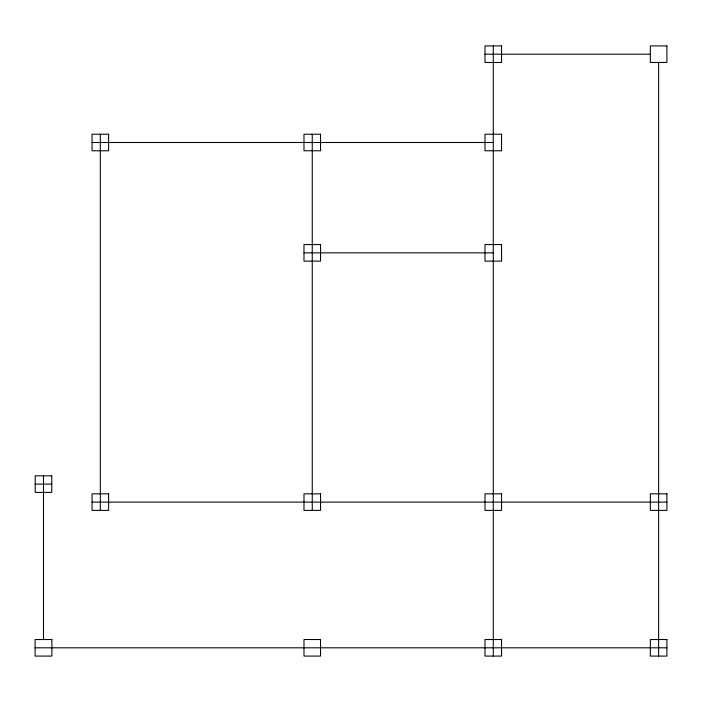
<?xml version="1.0" encoding="UTF-8"?>
<svg xmlns="http://www.w3.org/2000/svg" width="702" height="702" viewBox="0 0 702 702"><rect width="100%" height="100%" fill="white"/><g stroke="black" fill="none" stroke-linecap="round" stroke-linejoin="round"><path stroke-width="1.05" d="M484.994 54.194L650.342 54.194M92.059 142.497L493.278 142.497M303.984 252.852L493.278 252.852M35.1 484.117L51.878 484.117M92.059 502.106L666.9 502.106M35.1 647.806L666.9 647.806M658.625 62.469L658.625 656.08M493.278 45.92L493.278 656.08M312.258 134.222L312.258 510.389M100.333 134.222L100.333 510.389M43.489 475.833L43.489 639.531M501.553 45.92L484.994 45.92L484.994 62.469L501.553 62.469L501.553 45.92M666.9 45.92L650.342 45.92L650.342 62.469L666.9 62.469L666.9 45.92M108.608 134.222L92.059 134.222L92.059 150.772L108.608 150.772L108.608 134.222M320.533 134.222L303.984 134.222L303.984 150.772L320.533 150.772L320.533 134.222M501.553 134.222L484.994 134.222L484.994 150.772L501.553 150.772L501.553 134.222M320.533 244.577L303.984 244.577L303.984 261.126L320.533 261.126L320.533 244.577M501.553 244.577L484.994 244.577L484.994 261.126L501.553 261.126L501.553 244.577M51.764 475.833L35.214 475.833L35.214 492.392L51.764 492.392L51.764 475.833M108.608 493.831L92.059 493.831L92.059 510.389L108.608 510.389L108.608 493.831M320.533 493.831L303.984 493.831L303.984 510.389L320.533 510.389L320.533 493.831M501.553 493.831L484.994 493.831L484.994 510.389L501.553 510.389L501.553 493.831M666.9 493.831L650.342 493.831L650.342 510.389L666.9 510.389L666.9 493.831M51.878 639.531L35.1 639.531L35.1 656.08L51.878 656.08L51.878 639.531M320.533 639.531L303.984 639.531L303.984 656.08L320.533 656.08L320.533 639.531M501.553 639.531L484.994 639.531L484.994 656.08L501.553 656.08L501.553 639.531M666.9 639.531L650.342 639.531L650.342 656.08L666.9 656.08L666.9 639.531"/></g></svg>
